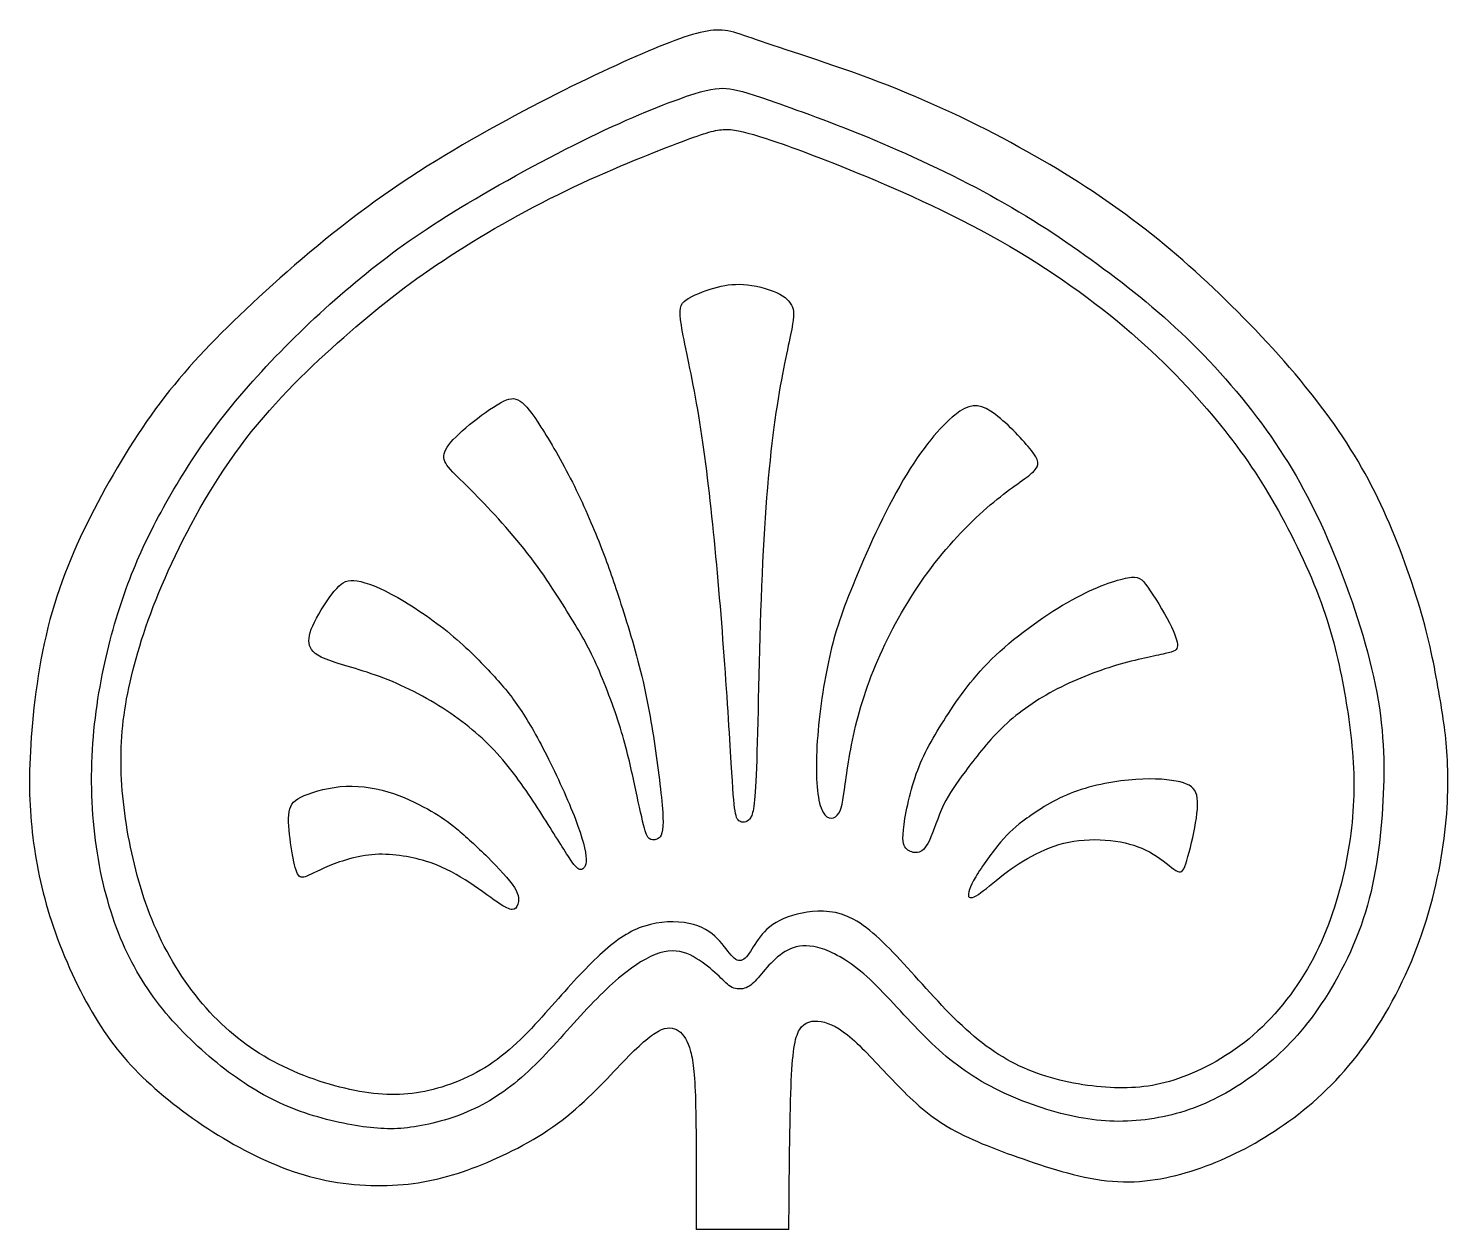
# Model space of a CAD drawing. Extents: x -11 to 8.6, y -2.9 to 35.2.
# Drawn here: x 2.324 to 4.151, y 17.814 to 19.36 of the extents above; entities that cross this region are included whole.
import ezdxf

# ---------------------------------------------------------------- set-up
doc = ezdxf.new("R2010")
doc.units = 0
doc.header["$MEASUREMENT"] = 0
doc.layers.add('LAYER_1', color=7, linetype='CONTINUOUS')

msp = doc.modelspace()

# ---------------------------------------------------------------- linework, layer by layer
at = {"layer": 'LAYER_1'}
for points, knots in [([(4.14058, 18.49482), (4.13496, 18.52737), (4.12931, 18.55993), (4.11827, 18.5999), (4.11827, 18.5999), (4.10722, 18.63989), (4.09074, 18.68733), (4.07126, 18.73133), (4.07126, 18.73133), (4.05178, 18.77534), (4.02925, 18.81593), (3.99832, 18.85872), (3.99832, 18.85872), (3.96738, 18.90152), (3.92798, 18.94656), (3.8872, 18.98814), (3.8872, 18.98814), (3.84641, 19.02973), (3.8042, 19.06793), (3.7604, 19.10207), (3.7604, 19.10207), (3.7166, 19.13623), (3.67118, 19.1664), (3.61834, 19.19653), (3.61834, 19.19653), (3.56549, 19.22666), (3.5052, 19.25682), (3.44212, 19.28212), (3.44212, 19.28212), (3.37901, 19.30744), (3.3131, 19.32794), (3.27413, 19.3412), (3.27413, 19.3412), (3.23515, 19.35445), (3.22306, 19.3605), (3.20137, 19.35769), (3.20137, 19.35769), (3.17968, 19.35487), (3.14831, 19.3432), (3.10533, 19.32432), (3.10533, 19.32432), (3.06234, 19.30543), (3.00765, 19.27931), (2.9492, 19.24798), (2.9492, 19.24798), (2.89073, 19.21663), (2.82841, 19.18003), (2.76996, 19.13805), (2.76996, 19.13805), (2.71148, 19.09606), (2.6568, 19.04861), (2.6118, 19.00664), (2.6118, 19.00664), (2.5668, 18.96464), (2.53142, 18.92804), (2.49928, 18.88647), (2.49928, 18.88647), (2.46713, 18.84487), (2.43819, 18.79823), (2.41289, 18.75042), (2.41289, 18.75042), (2.38757, 18.70261), (2.36584, 18.65356), (2.35139, 18.59952), (2.35139, 18.59952), (2.33692, 18.54547), (2.32968, 18.48638), (2.32667, 18.43897), (2.32667, 18.43897), (2.32365, 18.39155), (2.32487, 18.35577), (2.32948, 18.3188), (2.32948, 18.3188), (2.33411, 18.28184), (2.34215, 18.24363), (2.3558, 18.20366), (2.3558, 18.20366), (2.36947, 18.16367), (2.38877, 18.12188), (2.40946, 18.08772), (2.40946, 18.08772), (2.43015, 18.05356), (2.45228, 18.02702), (2.481, 18.0009), (2.481, 18.0009), (2.50973, 17.97478), (2.54511, 17.94906), (2.58127, 17.92798), (2.58127, 17.92798), (2.61743, 17.90687), (2.65441, 17.89039), (2.69258, 17.88095), (2.69258, 17.88095), (2.73075, 17.87151), (2.77016, 17.86908), (2.80572, 17.87229), (2.80572, 17.87229), (2.84128, 17.87552), (2.87303, 17.88436), (2.90739, 17.89821), (2.90739, 17.89821), (2.94175, 17.91208), (2.97875, 17.93098), (3.01048, 17.95528), (3.01048, 17.95528), (3.04223, 17.9796), (3.06875, 18.00936), (3.08904, 18.03045), (3.08904, 18.03045), (3.10933, 18.05154), (3.12342, 18.064), (3.13446, 18.06982), (3.13446, 18.06982), (3.14551, 18.07565), (3.15354, 18.07485), (3.16016, 18.07024), (3.16016, 18.07024), (3.1668, 18.06561), (3.17204, 18.05717), (3.17565, 18.04372), (3.17565, 18.04372), (3.17926, 18.03025), (3.18129, 18.01175), (3.1822, 17.97269), (3.1822, 17.97269), (3.18313, 17.93363), (3.18293, 17.87397), (3.18276, 17.81433)], [0, 0, 0, 0, 0.030303, 0.030303, 0.030303, 0.030303, 0.0606061, 0.0606061, 0.0606061, 0.0606061, 0.0909091, 0.0909091, 0.0909091, 0.0909091, 0.1212121, 0.1212121, 0.1212121, 0.1212121, 0.1515152, 0.1515152, 0.1515152, 0.1515152, 0.1818182, 0.1818182, 0.1818182, 0.1818182, 0.2121212, 0.2121212, 0.2121212, 0.2121212, 0.2424242, 0.2424242, 0.2424242, 0.2424242, 0.2727273, 0.2727273, 0.2727273, 0.2727273, 0.3030303, 0.3030303, 0.3030303, 0.3030303, 0.3333333, 0.3333333, 0.3333333, 0.3333333, 0.3636364, 0.3636364, 0.3636364, 0.3636364, 0.3939394, 0.3939394, 0.3939394, 0.3939394, 0.4242424, 0.4242424, 0.4242424, 0.4242424, 0.4545455, 0.4545455, 0.4545455, 0.4545455, 0.4848485, 0.4848485, 0.4848485, 0.4848485, 0.5151515, 0.5151515, 0.5151515, 0.5151515, 0.5454545, 0.5454545, 0.5454545, 0.5454545, 0.5757576, 0.5757576, 0.5757576, 0.5757576, 0.6060606, 0.6060606, 0.6060606, 0.6060606, 0.6363636, 0.6363636, 0.6363636, 0.6363636, 0.6666667, 0.6666667, 0.6666667, 0.6666667, 0.6969697, 0.6969697, 0.6969697, 0.6969697, 0.7272727, 0.7272727, 0.7272727, 0.7272727, 0.7575758, 0.7575758, 0.7575758, 0.7575758, 0.7878788, 0.7878788, 0.7878788, 0.7878788, 0.8181818, 0.8181818, 0.8181818, 0.8181818, 0.8484848, 0.8484848, 0.8484848, 0.8484848, 0.8787879, 0.8787879, 0.8787879, 0.8787879, 0.9090909, 0.9090909, 0.9090909, 0.9090909, 0.9393939, 0.9393939, 0.9393939, 0.9393939, 1, 1, 1, 1]), ([(4.00756, 18.67407), (3.98627, 18.72751), (3.96334, 18.77335), (3.93361, 18.81855), (3.93361, 18.81855), (3.90388, 18.86375), (3.8673, 18.90837), (3.82873, 18.94734), (3.82873, 18.94734), (3.79014, 18.98633), (3.74955, 19.01969), (3.70716, 19.05122), (3.70716, 19.05122), (3.66476, 19.08277), (3.62054, 19.11254), (3.57073, 19.14046), (3.57073, 19.14046), (3.52089, 19.16838), (3.46541, 19.19452), (3.41257, 19.21661), (3.41257, 19.21661), (3.35973, 19.23872), (3.30948, 19.2568), (3.27794, 19.26765), (3.27794, 19.26765), (3.24639, 19.27849), (3.23351, 19.28212), (3.22146, 19.28312), (3.22146, 19.28312), (3.20941, 19.28413), (3.19815, 19.28252), (3.17062, 19.27308), (3.17062, 19.27308), (3.1431, 19.26364), (3.09928, 19.24636), (3.04584, 19.22044), (3.04584, 19.22044), (2.9924, 19.19452), (2.92928, 19.15994), (2.87966, 19.12982), (2.87966, 19.12982), (2.83003, 19.09967), (2.79385, 19.07395), (2.75809, 19.04502), (2.75809, 19.04502), (2.72233, 19.01608), (2.68695, 18.98393), (2.65401, 18.95057), (2.65401, 18.95057), (2.62106, 18.91721), (2.59049, 18.88264), (2.56479, 18.84848), (2.56479, 18.84848), (2.53907, 18.81432), (2.51815, 18.78057), (2.50069, 18.74943), (2.50069, 18.74943), (2.48321, 18.71828), (2.46912, 18.68972), (2.45647, 18.65779), (2.45647, 18.65779), (2.44382, 18.62584), (2.43255, 18.59048), (2.42353, 18.55111), (2.42353, 18.55111), (2.41449, 18.51172), (2.40764, 18.4683), (2.40563, 18.4237), (2.40563, 18.4237), (2.40363, 18.3791), (2.40645, 18.33326), (2.41367, 18.29108), (2.41367, 18.29108), (2.42091, 18.24888), (2.43257, 18.21028), (2.44783, 18.17674), (2.44783, 18.17674), (2.4631, 18.14318), (2.482, 18.11462), (2.5049, 18.08812), (2.5049, 18.08812), (2.52781, 18.0616), (2.55475, 18.03707), (2.58127, 18.01718), (2.58127, 18.01718), (2.60779, 17.99729), (2.63391, 17.98202), (2.66283, 17.97057), (2.66283, 17.97057), (2.69178, 17.95911), (2.72353, 17.95147), (2.74965, 17.94746), (2.74965, 17.94746), (2.77577, 17.94343), (2.79628, 17.94303), (2.82037, 17.94664), (2.82037, 17.94664), (2.84449, 17.95027), (2.87223, 17.9579), (2.89795, 17.97015), (2.89795, 17.97015), (2.92366, 17.98242), (2.94738, 17.9993), (2.97149, 18.02239), (2.97149, 18.02239), (2.99561, 18.0455), (3.02012, 18.07487), (3.04281, 18.09896), (3.04281, 18.09896), (3.06553, 18.12308), (3.08645, 18.14198), (3.10471, 18.15443), (3.10471, 18.15443), (3.123, 18.16688), (3.13869, 18.17293), (3.15214, 18.17313), (3.15214, 18.17313), (3.16559, 18.17333), (3.17686, 18.16768), (3.1869, 18.16106), (3.1869, 18.16106), (3.19694, 18.15443), (3.2058, 18.14679), (3.21242, 18.14038), (3.21242, 18.14038), (3.21905, 18.13394), (3.22348, 18.12869), (3.2291, 18.12609), (3.2291, 18.12609), (3.23473, 18.12348), (3.24156, 18.12348), (3.24718, 18.12569), (3.24718, 18.12569), (3.25281, 18.12789), (3.25724, 18.13234), (3.26265, 18.13855), (3.26265, 18.13855), (3.26808, 18.14479), (3.27452, 18.15283), (3.28195, 18.16004), (3.28195, 18.16004), (3.28939, 18.16728), (3.29783, 18.17373), (3.30787, 18.17714), (3.30787, 18.17714), (3.31792, 18.18055), (3.32958, 18.18095), (3.34524, 18.17574), (3.34524, 18.17574), (3.36091, 18.17051), (3.38062, 18.15964), (3.40251, 18.13996), (3.40251, 18.13996), (3.42442, 18.12027), (3.44853, 18.09173), (3.47265, 18.06723), (3.47265, 18.06723), (3.49676, 18.04272), (3.52087, 18.02219), (3.5502, 18.00513), (3.5502, 18.00513), (3.57955, 17.98805), (3.61412, 17.97436), (3.64606, 17.96554), (3.64606, 17.96554), (3.67801, 17.9567), (3.70736, 17.95267), (3.73769, 17.95388), (3.73769, 17.95388), (3.76803, 17.95508), (3.79938, 17.96153), (3.82811, 17.97278), (3.82811, 17.97278), (3.85685, 17.98402), (3.88297, 18.0001), (3.90749, 18.01898), (3.90749, 18.01898), (3.93201, 18.03787), (3.95492, 18.05959), (3.97841, 18.09213), (3.97841, 18.09213), (4.00192, 18.12468), (4.02606, 18.1681), (4.04131, 18.21431), (4.04131, 18.21431), (4.05659, 18.26053), (4.06302, 18.30956), (4.06603, 18.35737), (4.06603, 18.35737), (4.06905, 18.4052), (4.06865, 18.45184), (4.05861, 18.50568), (4.05861, 18.50568), (4.04857, 18.55953), (4.02885, 18.62062), (4.00756, 18.67407)], [0, 0, 0, 0, 0.02, 0.02, 0.02, 0.02, 0.04, 0.04, 0.04, 0.04, 0.06, 0.06, 0.06, 0.06, 0.08, 0.08, 0.08, 0.08, 0.1, 0.1, 0.1, 0.1, 0.12, 0.12, 0.12, 0.12, 0.14, 0.14, 0.14, 0.14, 0.16, 0.16, 0.16, 0.16, 0.18, 0.18, 0.18, 0.18, 0.2, 0.2, 0.2, 0.2, 0.22, 0.22, 0.22, 0.22, 0.24, 0.24, 0.24, 0.24, 0.26, 0.26, 0.26, 0.26, 0.28, 0.28, 0.28, 0.28, 0.3, 0.3, 0.3, 0.3, 0.32, 0.32, 0.32, 0.32, 0.34, 0.34, 0.34, 0.34, 0.36, 0.36, 0.36, 0.36, 0.38, 0.38, 0.38, 0.38, 0.4, 0.4, 0.4, 0.4, 0.42, 0.42, 0.42, 0.42, 0.44, 0.44, 0.44, 0.44, 0.46, 0.46, 0.46, 0.46, 0.48, 0.48, 0.48, 0.48, 0.5, 0.5, 0.5, 0.5, 0.52, 0.52, 0.52, 0.52, 0.54, 0.54, 0.54, 0.54, 0.56, 0.56, 0.56, 0.56, 0.58, 0.58, 0.58, 0.58, 0.6, 0.6, 0.6, 0.6, 0.62, 0.62, 0.62, 0.62, 0.64, 0.64, 0.64, 0.64, 0.66, 0.66, 0.66, 0.66, 0.68, 0.68, 0.68, 0.68, 0.7, 0.7, 0.7, 0.7, 0.72, 0.72, 0.72, 0.72, 0.74, 0.74, 0.74, 0.74, 0.76, 0.76, 0.76, 0.76, 0.78, 0.78, 0.78, 0.78, 0.8, 0.8, 0.8, 0.8, 0.82, 0.82, 0.82, 0.82, 0.84, 0.84, 0.84, 0.84, 0.86, 0.86, 0.86, 0.86, 0.88, 0.88, 0.88, 0.88, 0.9, 0.9, 0.9, 0.9, 0.92, 0.92, 0.92, 0.92, 0.94, 0.94, 0.94, 0.94, 0.96, 0.96, 0.96, 0.96, 1, 1, 1, 1]), ([(2.72936, 18.96262), (2.68737, 18.92565), (2.64235, 18.88264), (2.60358, 18.8322), (2.60358, 18.8322), (2.56479, 18.78177), (2.53224, 18.7239), (2.50812, 18.67206), (2.50812, 18.67206), (2.48401, 18.62022), (2.46833, 18.57438), (2.45809, 18.53401), (2.45809, 18.53401), (2.44785, 18.49362), (2.443, 18.45866), (2.4428, 18.42169), (2.4428, 18.42169), (2.4426, 18.38471), (2.44704, 18.34572), (2.45506, 18.30675), (2.45506, 18.30675), (2.4631, 18.26777), (2.47477, 18.22876), (2.49183, 18.1924), (2.49183, 18.1924), (2.50891, 18.15603), (2.53144, 18.12228), (2.55714, 18.09435), (2.55714, 18.09435), (2.58285, 18.06643), (2.61182, 18.0443), (2.64535, 18.02724), (2.64535, 18.02724), (2.67891, 18.01016), (2.71712, 17.99808), (2.74985, 17.99226), (2.74985, 17.99226), (2.7826, 17.98643), (2.80995, 17.98683), (2.83907, 17.99345), (2.83907, 17.99345), (2.8682, 18.00008), (2.89917, 18.01297), (2.92689, 18.03346), (2.92689, 18.03346), (2.95461, 18.05394), (2.97913, 18.08209), (3.00142, 18.10718), (3.00142, 18.10718), (3.02373, 18.1323), (3.04384, 18.15443), (3.06232, 18.17109), (3.06232, 18.17109), (3.0808, 18.18777), (3.0977, 18.19905), (3.11678, 18.20506), (3.11678, 18.20506), (3.13586, 18.2111), (3.15717, 18.2119), (3.17363, 18.20849), (3.17363, 18.20849), (3.19011, 18.20506), (3.20179, 18.19743), (3.21041, 18.18879), (3.21041, 18.18879), (3.21905, 18.18015), (3.2247, 18.17051), (3.22992, 18.16529), (3.22992, 18.16529), (3.23513, 18.16006), (3.23996, 18.15924), (3.24437, 18.16245), (3.24437, 18.16245), (3.24878, 18.16568), (3.25283, 18.17291), (3.25824, 18.18135), (3.25824, 18.18135), (3.26365, 18.18979), (3.27051, 18.19943), (3.28155, 18.20705), (3.28155, 18.20705), (3.2926, 18.21469), (3.30787, 18.22034), (3.32575, 18.22295), (3.32575, 18.22295), (3.34363, 18.22555), (3.36414, 18.22515), (3.38563, 18.2135), (3.38563, 18.2135), (3.40714, 18.20186), (3.42965, 18.17893), (3.45477, 18.1514), (3.45477, 18.1514), (3.47988, 18.12388), (3.50762, 18.09173), (3.53535, 18.06741), (3.53535, 18.06741), (3.56307, 18.0431), (3.59081, 18.02662), (3.62134, 18.01558), (3.62134, 18.01558), (3.65189, 18.00453), (3.68525, 17.99888), (3.71538, 17.99728), (3.71538, 17.99728), (3.74552, 17.99567), (3.77246, 17.9981), (3.80339, 18.00874), (3.80339, 18.00874), (3.83434, 18.01938), (3.86932, 18.03829), (3.90005, 18.06501), (3.90005, 18.06501), (3.9308, 18.09173), (3.95732, 18.12631), (3.97701, 18.16387), (3.97701, 18.16387), (3.99669, 18.20144), (4.00958, 18.24205), (4.0178, 18.28102), (4.0178, 18.28102), (4.02604, 18.31999), (4.02967, 18.35739), (4.02906, 18.39455), (4.02906, 18.39455), (4.02846, 18.43172), (4.02363, 18.46872), (4.01702, 18.50588), (4.01702, 18.50588), (4.01038, 18.54305), (4.00194, 18.58043), (3.98689, 18.62161), (3.98689, 18.62161), (3.97181, 18.6628), (3.95009, 18.70784), (3.92779, 18.74701), (3.92779, 18.74701), (3.90548, 18.7862), (3.88257, 18.81955), (3.85184, 18.85672), (3.85184, 18.85672), (3.82109, 18.8939), (3.78249, 18.9349), (3.73408, 18.97589), (3.73408, 18.97589), (3.68565, 19.01688), (3.62738, 19.05787), (3.56167, 19.09404), (3.56167, 19.09404), (3.49596, 19.1302), (3.42281, 19.16157), (3.37037, 19.18266), (3.37037, 19.18266), (3.31793, 19.20374), (3.28616, 19.21461), (3.26427, 19.22142), (3.26427, 19.22142), (3.24238, 19.22826), (3.2303, 19.23109), (3.21765, 19.23028), (3.21765, 19.23028), (3.205, 19.22948), (3.19171, 19.22505), (3.15797, 19.2122), (3.15797, 19.2122), (3.12422, 19.19935), (3.06995, 19.17803), (3.01511, 19.15151), (3.01511, 19.15151), (2.96025, 19.12499), (2.90478, 19.09323), (2.85757, 19.0619), (2.85757, 19.0619), (2.81035, 19.03055), (2.77134, 18.99958), (2.72936, 18.96262)], [0, 0, 0, 0, 0.0222222, 0.0222222, 0.0222222, 0.0222222, 0.0444444, 0.0444444, 0.0444444, 0.0444444, 0.0666667, 0.0666667, 0.0666667, 0.0666667, 0.0888889, 0.0888889, 0.0888889, 0.0888889, 0.1111111, 0.1111111, 0.1111111, 0.1111111, 0.1333333, 0.1333333, 0.1333333, 0.1333333, 0.1555556, 0.1555556, 0.1555556, 0.1555556, 0.1777778, 0.1777778, 0.1777778, 0.1777778, 0.2, 0.2, 0.2, 0.2, 0.2222222, 0.2222222, 0.2222222, 0.2222222, 0.2444444, 0.2444444, 0.2444444, 0.2444444, 0.2666667, 0.2666667, 0.2666667, 0.2666667, 0.2888889, 0.2888889, 0.2888889, 0.2888889, 0.3111111, 0.3111111, 0.3111111, 0.3111111, 0.3333333, 0.3333333, 0.3333333, 0.3333333, 0.3555556, 0.3555556, 0.3555556, 0.3555556, 0.3777778, 0.3777778, 0.3777778, 0.3777778, 0.4, 0.4, 0.4, 0.4, 0.4222222, 0.4222222, 0.4222222, 0.4222222, 0.4444444, 0.4444444, 0.4444444, 0.4444444, 0.4666667, 0.4666667, 0.4666667, 0.4666667, 0.4888889, 0.4888889, 0.4888889, 0.4888889, 0.5111111, 0.5111111, 0.5111111, 0.5111111, 0.5333333, 0.5333333, 0.5333333, 0.5333333, 0.5555556, 0.5555556, 0.5555556, 0.5555556, 0.5777778, 0.5777778, 0.5777778, 0.5777778, 0.6, 0.6, 0.6, 0.6, 0.6222222, 0.6222222, 0.6222222, 0.6222222, 0.6444444, 0.6444444, 0.6444444, 0.6444444, 0.6666667, 0.6666667, 0.6666667, 0.6666667, 0.6888889, 0.6888889, 0.6888889, 0.6888889, 0.7111111, 0.7111111, 0.7111111, 0.7111111, 0.7333333, 0.7333333, 0.7333333, 0.7333333, 0.7555556, 0.7555556, 0.7555556, 0.7555556, 0.7777778, 0.7777778, 0.7777778, 0.7777778, 0.8, 0.8, 0.8, 0.8, 0.8222222, 0.8222222, 0.8222222, 0.8222222, 0.8444444, 0.8444444, 0.8444444, 0.8444444, 0.8666667, 0.8666667, 0.8666667, 0.8666667, 0.8888889, 0.8888889, 0.8888889, 0.8888889, 0.9111111, 0.9111111, 0.9111111, 0.9111111, 0.9333333, 0.9333333, 0.9333333, 0.9333333, 0.9555556, 0.9555556, 0.9555556, 0.9555556, 1, 1, 1, 1]), ([(3.20319, 18.73243), (3.20892, 18.67857), (3.21397, 18.61988), (3.21818, 18.56301), (3.21818, 18.56301), (3.22239, 18.50614), (3.22583, 18.45108), (3.22804, 18.41531), (3.22804, 18.41531), (3.23024, 18.37953), (3.23125, 18.36306), (3.23285, 18.35332), (3.23285, 18.35332), (3.23445, 18.34357), (3.23668, 18.34055), (3.24038, 18.33934), (3.24038, 18.33934), (3.2441, 18.33814), (3.24935, 18.33874), (3.25305, 18.34487), (3.25305, 18.34487), (3.25676, 18.35099), (3.25899, 18.36266), (3.26079, 18.4187), (3.26079, 18.4187), (3.2626, 18.47477), (3.264, 18.57527), (3.26761, 18.65806), (3.26761, 18.65806), (3.27122, 18.74085), (3.27707, 18.80596), (3.2842, 18.85679), (3.2842, 18.85679), (3.29132, 18.90763), (3.29976, 18.94423), (3.30428, 18.96603), (3.30428, 18.96603), (3.3088, 18.98783), (3.30942, 18.99486), (3.30671, 19.00168), (3.30671, 19.00168), (3.30399, 19.00851), (3.29796, 19.01517), (3.2864, 19.02047), (3.2864, 19.02047), (3.27485, 19.02579), (3.25777, 19.02984), (3.24371, 19.03084), (3.24371, 19.03084), (3.22964, 19.03184), (3.21858, 19.02982), (3.20573, 19.02612), (3.20573, 19.02612), (3.19286, 19.0224), (3.17819, 19.01695), (3.17006, 19.01125), (3.17006, 19.01125), (3.16191, 19.00553), (3.16031, 18.99947), (3.16382, 18.97829), (3.16382, 18.97829), (3.16734, 18.9571), (3.17598, 18.9207), (3.18351, 18.87801), (3.18351, 18.87801), (3.19104, 18.8353), (3.19749, 18.78627), (3.20319, 18.73243)], [0, 0, 0, 0, 0.0555556, 0.0555556, 0.0555556, 0.0555556, 0.1111111, 0.1111111, 0.1111111, 0.1111111, 0.1666667, 0.1666667, 0.1666667, 0.1666667, 0.2222222, 0.2222222, 0.2222222, 0.2222222, 0.2777778, 0.2777778, 0.2777778, 0.2777778, 0.3333333, 0.3333333, 0.3333333, 0.3333333, 0.3888889, 0.3888889, 0.3888889, 0.3888889, 0.4444444, 0.4444444, 0.4444444, 0.4444444, 0.5, 0.5, 0.5, 0.5, 0.5555556, 0.5555556, 0.5555556, 0.5555556, 0.6111111, 0.6111111, 0.6111111, 0.6111111, 0.6666667, 0.6666667, 0.6666667, 0.6666667, 0.7222222, 0.7222222, 0.7222222, 0.7222222, 0.7777778, 0.7777778, 0.7777778, 0.7777778, 0.8333333, 0.8333333, 0.8333333, 0.8333333, 0.8888889, 0.8888889, 0.8888889, 0.8888889, 1, 1, 1, 1]), ([(3.05933, 18.69572), (3.04978, 18.71992), (3.03731, 18.74909), (3.02355, 18.77641), (3.02355, 18.77641), (3.00979, 18.80373), (2.99471, 18.82925), (2.98316, 18.84733), (2.98316, 18.84733), (2.9716, 18.86541), (2.96356, 18.87608), (2.95624, 18.88089), (2.95624, 18.88089), (2.94891, 18.88572), (2.94226, 18.88472), (2.93112, 18.87859), (2.93112, 18.87859), (2.91996, 18.87247), (2.90429, 18.8612), (2.89124, 18.85047), (2.89124, 18.85047), (2.87817, 18.83971), (2.86771, 18.82945), (2.86238, 18.82132), (2.86238, 18.82132), (2.85706, 18.81319), (2.85686, 18.80714), (2.86058, 18.80073), (2.86058, 18.80073), (2.8643, 18.79429), (2.87194, 18.78746), (2.89022, 18.76908), (2.89022, 18.76908), (2.9085, 18.75069), (2.93746, 18.72073), (2.96156, 18.6904), (2.96156, 18.6904), (2.98567, 18.66007), (3.00498, 18.6293), (3.01943, 18.60581), (3.01943, 18.60581), (3.0339, 18.58229), (3.04354, 18.56602), (3.05428, 18.54221), (3.05428, 18.54221), (3.06503, 18.51839), (3.07692, 18.48704), (3.08534, 18.45982), (3.08534, 18.45982), (3.09378, 18.43259), (3.09883, 18.40946), (3.10344, 18.38808), (3.10344, 18.38808), (3.10805, 18.36668), (3.11228, 18.34698), (3.11518, 18.33524), (3.11518, 18.33524), (3.11809, 18.32349), (3.11971, 18.31964), (3.12232, 18.31763), (3.12232, 18.31763), (3.12493, 18.31563), (3.12856, 18.31543), (3.13236, 18.31692), (3.13236, 18.31692), (3.13617, 18.31844), (3.1402, 18.32166), (3.1402, 18.33974), (3.1402, 18.33974), (3.1402, 18.35783), (3.13617, 18.3908), (3.13147, 18.42425), (3.13147, 18.42425), (3.12675, 18.45771), (3.1213, 18.49167), (3.11297, 18.52652), (3.11297, 18.52652), (3.10464, 18.56139), (3.09338, 18.59717), (3.08445, 18.62469), (3.08445, 18.62469), (3.0755, 18.65221), (3.06886, 18.67151), (3.05933, 18.69572)], [0, 0, 0, 0, 0.0454545, 0.0454545, 0.0454545, 0.0454545, 0.0909091, 0.0909091, 0.0909091, 0.0909091, 0.1363636, 0.1363636, 0.1363636, 0.1363636, 0.1818182, 0.1818182, 0.1818182, 0.1818182, 0.2272727, 0.2272727, 0.2272727, 0.2272727, 0.2727273, 0.2727273, 0.2727273, 0.2727273, 0.3181818, 0.3181818, 0.3181818, 0.3181818, 0.3636364, 0.3636364, 0.3636364, 0.3636364, 0.4090909, 0.4090909, 0.4090909, 0.4090909, 0.4545455, 0.4545455, 0.4545455, 0.4545455, 0.5, 0.5, 0.5, 0.5, 0.5454545, 0.5454545, 0.5454545, 0.5454545, 0.5909091, 0.5909091, 0.5909091, 0.5909091, 0.6363636, 0.6363636, 0.6363636, 0.6363636, 0.6818182, 0.6818182, 0.6818182, 0.6818182, 0.7272727, 0.7272727, 0.7272727, 0.7272727, 0.7727273, 0.7727273, 0.7727273, 0.7727273, 0.8181818, 0.8181818, 0.8181818, 0.8181818, 0.8636364, 0.8636364, 0.8636364, 0.8636364, 0.9090909, 0.9090909, 0.9090909, 0.9090909, 1, 1, 1, 1]), ([(3.38476, 18.64437), (3.40103, 18.68436), (3.42516, 18.73824), (3.44926, 18.77922), (3.44926, 18.77922), (3.47338, 18.82021), (3.49749, 18.84835), (3.51557, 18.86281), (3.51557, 18.86281), (3.53365, 18.87728), (3.54574, 18.8781), (3.56179, 18.86786), (3.56179, 18.86786), (3.57787, 18.85761), (3.59798, 18.83629), (3.61002, 18.82223), (3.61002, 18.82223), (3.62207, 18.80816), (3.62612, 18.80133), (3.61968, 18.79309), (3.61968, 18.79309), (3.61325, 18.78485), (3.59635, 18.77521), (3.57426, 18.75773), (3.57426, 18.75773), (3.55215, 18.74025), (3.52481, 18.71493), (3.49951, 18.6842), (3.49951, 18.6842), (3.4742, 18.65345), (3.45086, 18.61725), (3.4324, 18.58109), (3.4324, 18.58109), (3.41392, 18.54493), (3.40023, 18.50875), (3.39121, 18.47499), (3.39121, 18.47499), (3.38217, 18.44123), (3.37772, 18.40988), (3.37471, 18.38799), (3.37471, 18.38799), (3.3717, 18.36608), (3.3701, 18.35362), (3.36449, 18.3476), (3.36449, 18.3476), (3.35885, 18.34157), (3.34919, 18.34197), (3.34358, 18.35702), (3.34358, 18.35702), (3.33795, 18.3721), (3.33633, 18.40186), (3.33833, 18.43682), (3.33833, 18.43682), (3.34034, 18.47178), (3.34599, 18.51197), (3.353, 18.54513), (3.353, 18.54513), (3.36004, 18.57828), (3.3685, 18.6044), (3.38476, 18.64437)], [0, 0, 0, 0, 0.0625, 0.0625, 0.0625, 0.0625, 0.125, 0.125, 0.125, 0.125, 0.1875, 0.1875, 0.1875, 0.1875, 0.25, 0.25, 0.25, 0.25, 0.3125, 0.3125, 0.3125, 0.3125, 0.375, 0.375, 0.375, 0.375, 0.4375, 0.4375, 0.4375, 0.4375, 0.5, 0.5, 0.5, 0.5, 0.5625, 0.5625, 0.5625, 0.5625, 0.625, 0.625, 0.625, 0.625, 0.6875, 0.6875, 0.6875, 0.6875, 0.75, 0.75, 0.75, 0.75, 0.8125, 0.8125, 0.8125, 0.8125, 0.875, 0.875, 0.875, 0.875, 1, 1, 1, 1]), ([(2.91794, 18.53178), (2.90347, 18.54735), (2.88517, 18.56605), (2.86237, 18.58442), (2.86237, 18.58442), (2.83956, 18.60282), (2.81222, 18.62092), (2.79062, 18.63245), (2.79062, 18.63245), (2.76903, 18.64401), (2.75315, 18.64906), (2.7423, 18.64966), (2.7423, 18.64966), (2.73146, 18.65026), (2.72561, 18.64641), (2.71728, 18.63617), (2.71728, 18.63617), (2.70895, 18.62593), (2.69809, 18.60925), (2.69167, 18.5962), (2.69167, 18.5962), (2.68524, 18.58313), (2.68321, 18.57369), (2.68542, 18.56616), (2.68542, 18.56616), (2.68764, 18.55862), (2.69408, 18.55298), (2.71145, 18.54677), (2.71145, 18.54677), (2.72884, 18.54053), (2.75718, 18.53368), (2.78651, 18.52194), (2.78651, 18.52194), (2.81583, 18.51019), (2.8462, 18.49351), (2.8719, 18.47534), (2.8719, 18.47534), (2.89762, 18.45714), (2.91874, 18.43744), (2.93752, 18.41484), (2.93752, 18.41484), (2.95631, 18.39224), (2.97279, 18.3667), (2.98704, 18.34421), (2.98704, 18.34421), (3.00131, 18.3217), (3.0134, 18.3022), (3.02081, 18.29115), (3.02081, 18.29115), (3.02825, 18.28011), (3.03108, 18.27748), (3.03438, 18.27777), (3.03438, 18.27777), (3.03769, 18.27808), (3.04152, 18.28131), (3.04132, 18.29135), (3.04132, 18.29135), (3.04112, 18.30139), (3.03687, 18.31827), (3.02754, 18.34259), (3.02754, 18.34259), (3.01821, 18.3669), (3.00372, 18.39865), (2.99058, 18.42466), (2.99058, 18.42466), (2.97742, 18.45069), (2.96555, 18.47102), (2.9543, 18.48738), (2.9543, 18.48738), (2.94306, 18.50375), (2.9324, 18.51622), (2.91794, 18.53178)], [0, 0, 0, 0, 0.0526316, 0.0526316, 0.0526316, 0.0526316, 0.1052632, 0.1052632, 0.1052632, 0.1052632, 0.1578947, 0.1578947, 0.1578947, 0.1578947, 0.2105263, 0.2105263, 0.2105263, 0.2105263, 0.2631579, 0.2631579, 0.2631579, 0.2631579, 0.3157895, 0.3157895, 0.3157895, 0.3157895, 0.3684211, 0.3684211, 0.3684211, 0.3684211, 0.4210526, 0.4210526, 0.4210526, 0.4210526, 0.4736842, 0.4736842, 0.4736842, 0.4736842, 0.5263158, 0.5263158, 0.5263158, 0.5263158, 0.5789474, 0.5789474, 0.5789474, 0.5789474, 0.6315789, 0.6315789, 0.6315789, 0.6315789, 0.6842105, 0.6842105, 0.6842105, 0.6842105, 0.7368421, 0.7368421, 0.7368421, 0.7368421, 0.7894737, 0.7894737, 0.7894737, 0.7894737, 0.8421053, 0.8421053, 0.8421053, 0.8421053, 0.8947368, 0.8947368, 0.8947368, 0.8947368, 1, 1, 1, 1]), ([(3.52922, 18.40418), (3.54129, 18.42034), (3.55676, 18.44107), (3.57565, 18.45944), (3.57565, 18.45944), (3.59453, 18.47783), (3.61686, 18.49391), (3.64256, 18.50767), (3.64256, 18.50767), (3.66828, 18.52143), (3.69744, 18.5329), (3.72365, 18.54072), (3.72365, 18.54072), (3.74988, 18.54855), (3.77319, 18.5528), (3.78624, 18.5557), (3.78624, 18.5557), (3.79931, 18.55862), (3.80214, 18.56022), (3.80214, 18.56574), (3.80214, 18.56574), (3.80214, 18.57126), (3.79931, 18.58072), (3.79178, 18.59538), (3.79178, 18.59538), (3.78426, 18.61005), (3.77197, 18.62996), (3.76404, 18.6414), (3.76404, 18.6414), (3.75611, 18.65285), (3.75249, 18.65587), (3.73803, 18.65327), (3.73803, 18.65327), (3.72356, 18.65064), (3.69822, 18.64241), (3.66658, 18.62493), (3.66658, 18.62493), (3.63494, 18.60745), (3.59694, 18.58071), (3.56832, 18.55358), (3.56832, 18.55358), (3.53969, 18.52646), (3.52038, 18.49892), (3.50432, 18.47402), (3.50432, 18.47402), (3.48825, 18.44911), (3.47538, 18.42678), (3.46616, 18.40097), (3.46616, 18.40097), (3.45692, 18.37516), (3.45127, 18.3458), (3.44957, 18.32883), (3.44957, 18.32883), (3.44786, 18.31186), (3.45006, 18.30721), (3.45376, 18.304), (3.45376, 18.304), (3.45748, 18.30079), (3.46273, 18.29899), (3.46774, 18.29979), (3.46774, 18.29979), (3.47276, 18.30059), (3.4776, 18.30402), (3.48291, 18.31527), (3.48291, 18.31527), (3.48823, 18.32651), (3.49408, 18.34561), (3.5013, 18.36098), (3.5013, 18.36098), (3.50854, 18.37634), (3.51717, 18.38801), (3.52922, 18.40418)], [0, 0, 0, 0, 0.0526316, 0.0526316, 0.0526316, 0.0526316, 0.1052632, 0.1052632, 0.1052632, 0.1052632, 0.1578947, 0.1578947, 0.1578947, 0.1578947, 0.2105263, 0.2105263, 0.2105263, 0.2105263, 0.2631579, 0.2631579, 0.2631579, 0.2631579, 0.3157895, 0.3157895, 0.3157895, 0.3157895, 0.3684211, 0.3684211, 0.3684211, 0.3684211, 0.4210526, 0.4210526, 0.4210526, 0.4210526, 0.4736842, 0.4736842, 0.4736842, 0.4736842, 0.5263158, 0.5263158, 0.5263158, 0.5263158, 0.5789474, 0.5789474, 0.5789474, 0.5789474, 0.6315789, 0.6315789, 0.6315789, 0.6315789, 0.6842105, 0.6842105, 0.6842105, 0.6842105, 0.7368421, 0.7368421, 0.7368421, 0.7368421, 0.7894737, 0.7894737, 0.7894737, 0.7894737, 0.8421053, 0.8421053, 0.8421053, 0.8421053, 0.8947368, 0.8947368, 0.8947368, 0.8947368, 1, 1, 1, 1]), ([(3.30211, 17.81433), (3.3027, 17.88401), (3.30328, 17.95373), (3.30498, 17.998), (3.30498, 17.998), (3.30667, 18.0423), (3.3095, 18.0612), (3.31591, 18.07164), (3.31591, 18.07164), (3.32235, 18.08209), (3.33239, 18.08409), (3.34363, 18.08209), (3.34363, 18.08209), (3.35488, 18.08008), (3.36737, 18.07403), (3.38342, 18.05998), (3.38342, 18.05998), (3.3995, 18.04592), (3.4192, 18.0238), (3.43909, 18.00311), (3.43909, 18.00311), (3.45898, 17.98242), (3.47908, 17.96312), (3.506, 17.94706), (3.506, 17.94706), (3.53292, 17.93098), (3.5667, 17.9181), (3.60366, 17.90525), (3.60366, 17.90525), (3.64063, 17.8924), (3.68084, 17.87953), (3.7186, 17.87652), (3.7186, 17.87652), (3.75637, 17.8735), (3.79175, 17.88035), (3.82611, 17.8918), (3.82611, 17.8918), (3.86046, 17.90324), (3.89382, 17.91932), (3.92697, 17.94101), (3.92697, 17.94101), (3.96013, 17.96272), (3.99308, 17.99006), (4.02281, 18.02542), (4.02281, 18.02542), (4.05256, 18.06078), (4.0791, 18.1042), (4.09938, 18.1508), (4.09938, 18.1508), (4.11967, 18.19743), (4.13376, 18.24726), (4.14158, 18.29266), (4.14158, 18.29266), (4.14942, 18.33809), (4.15104, 18.37908), (4.14984, 18.41203), (4.14984, 18.41203), (4.14863, 18.44499), (4.14459, 18.4699), (4.14058, 18.49482)], [0, 0, 0, 0, 0.0625, 0.0625, 0.0625, 0.0625, 0.125, 0.125, 0.125, 0.125, 0.1875, 0.1875, 0.1875, 0.1875, 0.25, 0.25, 0.25, 0.25, 0.3125, 0.3125, 0.3125, 0.3125, 0.375, 0.375, 0.375, 0.375, 0.4375, 0.4375, 0.4375, 0.4375, 0.5, 0.5, 0.5, 0.5, 0.5625, 0.5625, 0.5625, 0.5625, 0.625, 0.625, 0.625, 0.625, 0.6875, 0.6875, 0.6875, 0.6875, 0.75, 0.75, 0.75, 0.75, 0.8125, 0.8125, 0.8125, 0.8125, 0.875, 0.875, 0.875, 0.875, 1, 1, 1, 1]), ([(2.84204, 18.35292), (2.82928, 18.36027), (2.81221, 18.36911), (2.79323, 18.37552), (2.79323, 18.37552), (2.77424, 18.38196), (2.75331, 18.38599), (2.73263, 18.38509), (2.73263, 18.38509), (2.71194, 18.38418), (2.69143, 18.37833), (2.67869, 18.37292), (2.67869, 18.37292), (2.66593, 18.3675), (2.66088, 18.36246), (2.65919, 18.35223), (2.65919, 18.35223), (2.65748, 18.34199), (2.65908, 18.32649), (2.66108, 18.31224), (2.66108, 18.31224), (2.66309, 18.29799), (2.66551, 18.2849), (2.66801, 18.27717), (2.66801, 18.27717), (2.67053, 18.26944), (2.67315, 18.26702), (2.67796, 18.26802), (2.67796, 18.26802), (2.68279, 18.26902), (2.68983, 18.27347), (2.70459, 18.27989), (2.70459, 18.27989), (2.71936, 18.28632), (2.74189, 18.29476), (2.76558, 18.29687), (2.76558, 18.29687), (2.78929, 18.29899), (2.81421, 18.29474), (2.83441, 18.28862), (2.83441, 18.28862), (2.8546, 18.28249), (2.87008, 18.27445), (2.88564, 18.26452), (2.88564, 18.26452), (2.90123, 18.25457), (2.9169, 18.2427), (2.92724, 18.23569), (2.92724, 18.23569), (2.93759, 18.22865), (2.94264, 18.22643), (2.94625, 18.22643), (2.94625, 18.22643), (2.94986, 18.22643), (2.95206, 18.22865), (2.95347, 18.23306), (2.95347, 18.23306), (2.95487, 18.23747), (2.95549, 18.24412), (2.94896, 18.25466), (2.94896, 18.25466), (2.94244, 18.26521), (2.92875, 18.27969), (2.9147, 18.29354), (2.9147, 18.29354), (2.90063, 18.30741), (2.88615, 18.32068), (2.87471, 18.33021), (2.87471, 18.33021), (2.86324, 18.33976), (2.8548, 18.3456), (2.84204, 18.35292)], [0, 0, 0, 0, 0.0526316, 0.0526316, 0.0526316, 0.0526316, 0.1052632, 0.1052632, 0.1052632, 0.1052632, 0.1578947, 0.1578947, 0.1578947, 0.1578947, 0.2105263, 0.2105263, 0.2105263, 0.2105263, 0.2631579, 0.2631579, 0.2631579, 0.2631579, 0.3157895, 0.3157895, 0.3157895, 0.3157895, 0.3684211, 0.3684211, 0.3684211, 0.3684211, 0.4210526, 0.4210526, 0.4210526, 0.4210526, 0.4736842, 0.4736842, 0.4736842, 0.4736842, 0.5263158, 0.5263158, 0.5263158, 0.5263158, 0.5789474, 0.5789474, 0.5789474, 0.5789474, 0.6315789, 0.6315789, 0.6315789, 0.6315789, 0.6842105, 0.6842105, 0.6842105, 0.6842105, 0.7368421, 0.7368421, 0.7368421, 0.7368421, 0.7894737, 0.7894737, 0.7894737, 0.7894737, 0.8421053, 0.8421053, 0.8421053, 0.8421053, 0.8947368, 0.8947368, 0.8947368, 0.8947368, 1, 1, 1, 1]), ([(3.6084, 18.34379), (3.62287, 18.35423), (3.64338, 18.36792), (3.66859, 18.37735), (3.66859, 18.37735), (3.6938, 18.38679), (3.72376, 18.39204), (3.74846, 18.39373), (3.74846, 18.39373), (3.77317, 18.39545), (3.79268, 18.39362), (3.80553, 18.39052), (3.80553, 18.39052), (3.8184, 18.38741), (3.82463, 18.38298), (3.82694, 18.37334), (3.82694, 18.37334), (3.82926, 18.36369), (3.82764, 18.34882), (3.82443, 18.33185), (3.82443, 18.33185), (3.82122, 18.31486), (3.81637, 18.29576), (3.81276, 18.28523), (3.81276, 18.28523), (3.80915, 18.27467), (3.80675, 18.27267), (3.80022, 18.27659), (3.80022, 18.27659), (3.7937, 18.28051), (3.78304, 18.29035), (3.7709, 18.29777), (3.7709, 18.29777), (3.75874, 18.3052), (3.74505, 18.31025), (3.72868, 18.31326), (3.72868, 18.31326), (3.71231, 18.31627), (3.69321, 18.31727), (3.67544, 18.31517), (3.67544, 18.31517), (3.65765, 18.31306), (3.64116, 18.30781), (3.6259, 18.30079), (3.6259, 18.30079), (3.61063, 18.29376), (3.59654, 18.28492), (3.58339, 18.27507), (3.58339, 18.27507), (3.57023, 18.26523), (3.55797, 18.25437), (3.54915, 18.24804), (3.54915, 18.24804), (3.5403, 18.24172), (3.53486, 18.23991), (3.53345, 18.24323), (3.53345, 18.24323), (3.53205, 18.24655), (3.53467, 18.25499), (3.5426, 18.26844), (3.5426, 18.26844), (3.55053, 18.28191), (3.56382, 18.30039), (3.57466, 18.31324), (3.57466, 18.31324), (3.58551, 18.32611), (3.59395, 18.33335), (3.6084, 18.34379)], [0, 0, 0, 0, 0.0555556, 0.0555556, 0.0555556, 0.0555556, 0.1111111, 0.1111111, 0.1111111, 0.1111111, 0.1666667, 0.1666667, 0.1666667, 0.1666667, 0.2222222, 0.2222222, 0.2222222, 0.2222222, 0.2777778, 0.2777778, 0.2777778, 0.2777778, 0.3333333, 0.3333333, 0.3333333, 0.3333333, 0.3888889, 0.3888889, 0.3888889, 0.3888889, 0.4444444, 0.4444444, 0.4444444, 0.4444444, 0.5, 0.5, 0.5, 0.5, 0.5555556, 0.5555556, 0.5555556, 0.5555556, 0.6111111, 0.6111111, 0.6111111, 0.6111111, 0.6666667, 0.6666667, 0.6666667, 0.6666667, 0.7222222, 0.7222222, 0.7222222, 0.7222222, 0.7777778, 0.7777778, 0.7777778, 0.7777778, 0.8333333, 0.8333333, 0.8333333, 0.8333333, 0.8888889, 0.8888889, 0.8888889, 0.8888889, 1, 1, 1, 1])]:
    msp.add_open_spline(points, degree=3, knots=knots, dxfattribs=at)
msp.add_open_spline([(3.30211, 17.81433), (3.30211, 17.81433), (3.18276, 17.81433), (3.18276, 17.81433)], degree=3, dxfattribs=at)

doc.saveas('drawing.dxf')
